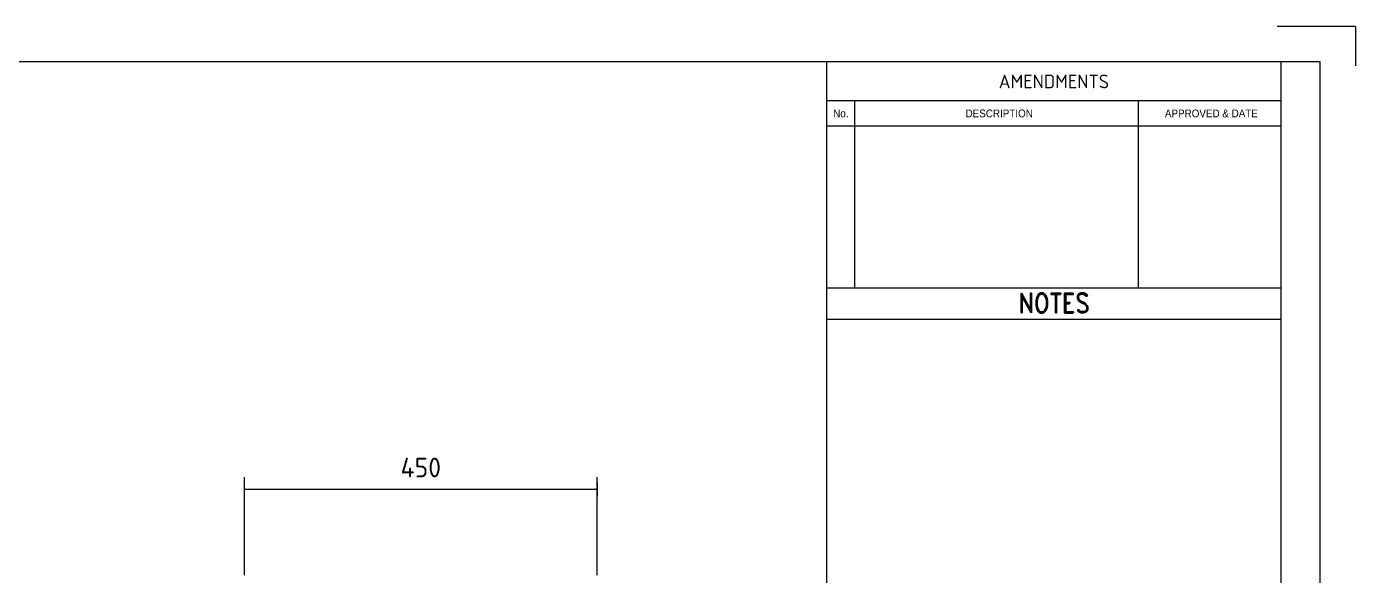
# Model space of a CAD drawing. Extents: x 0 to 420, y 0 to 297.
# Drawn here: x 250.3 to 420, y 226.9 to 297 of the extents above; entities that cross this region are included whole.
import ezdxf
from ezdxf.enums import TextEntityAlignment as Align

# ---------------------------------------------------------------- set-up
doc = ezdxf.new("R2010")
doc.units = 0
doc.layers.get('0').update_dxf_attribs({"linetype": 'CONTINUOUS'})
doc.layers.get('DEFPOINTS').update_dxf_attribs({"linetype": 'CONTINUOUS'})
for name, color, linetype in [('L18', 4, 'CONTINUOUS'), ('T25', 1, 'CONTINUOUS'), ('TBLK18', 4, 'CONTINUOUS'), ('TBLK25', 1, 'CONTINUOUS'), ('TBLK35', 3, 'CONTINUOUS'), ('TBLK50', 7, 'CONTINUOUS')]:
    doc.layers.add(name, color=color, linetype=linetype)
doc.styles.add('HELVL', font='helvl', dxfattribs={"width": 0.8})
doc.styles.add('ISO', font='iso3098b.shx')
doc.styles.add('ROMAND', font='romand')
doc.dimstyles.new('SIGNSDIM', dxfattribs={"dimtxt": 2.5, "dimasz": 0.2, "dimexe": 1.5, "dimexo": 2, "dimgap": 1.5, "dimtad": 1, "dimdec": 4, "dimlfac": 10, "dimrnd": 1, "dimdsep": 46, "dimtxsty": 'ISO', "dimblk": 'SGNDIM', "dimcen": 2.5, "dimse2": 1, "dimadec": 0, "dimazin": 0, "dimtfac": 1, "dimtdec": 4, "dimtix": 1, "dimtmove": 0, "dimatfit": 3, "dimldrblk": 'SGNDIM', "dimfxl": 1, "dimtolj": 1, "dimtzin": 0, "dimarcsym": 0})

# ---------------------------------------------------------------- blocks, each defined once
blk = doc.blocks.new('A3BBLK')
at = {"layer": 'TBLK25'}
for q in [(410, 297), (420, 292)]:
    blk.add_line((420, 297), q, dxfattribs=at)
at = {"layer": 'TBLK50'}
for p, q in [((415.5, 292.5), (13, 292.5)), ((352.5, 4.5), (352.5, 292.5)), ((415.5, 4.5), (415.5, 292.5))]:
    blk.add_line(p, q, dxfattribs=at)
blk = doc.blocks.new('a3_in_vtblk std dwg')
at = {"layer": 'TBLK35'}
blk.add_line((410.5, 37), (410.5, 292.5), dxfattribs=at)
blk.add_blockref('A3BBLK', (0, 0))
at = {"layer": 'TBLK18', "style": 'ISO'}
blk.add_attdef('MR_DIRECTORATE', text='', height=1.5, dxfattribs=at).set_placement((381.5, 68.12), align=Align.CENTER)
for tag, p in [('STREET_NAME', (355.51, 62.1)), ('SUBURB_POSTCODE', (388.49, 62.1)), ('TELEPHONE_NO.', (368.31, 59.84)), ('FAX_NO.', (393.56, 59.84))]:
    blk.add_attdef(tag, p, '', height=1.5, dxfattribs=at)
at = {"layer": 'TBLK25', "style": 'ISO'}
for tag, height, p in [('MR_BRANCH', 2, (381.5, 65.2)), ('ROAD_SECTION', 1.75, (384.5, 29.16)), ('SLK', 1.75, (384.5, 26.11)), ('CHAINAGE', 1.75, (384.5, 19.21))]:
    blk.add_attdef(tag, text='', height=height, dxfattribs=at).set_placement(p, align=Align.CENTER)
for tag, p, height in [('FILE_NUMBER', (371.77, 54.24), 2.5), ('DESIGNED_/_DRAWN', (371.77, 49.49), 2), ('VERIFIED', (371.77, 44.49), 2), ('APPROVED', (371.77, 39.49), 2), ('LOCAL_AUTHORITY', (370.48, 16.73), 1.25)]:
    blk.add_attdef(tag, p, '', height=height, dxfattribs=at)
at = {"layer": 'TBLK35', "style": 'ISO', "width": 0.9}
for tag, p in [('ROAD_PROJECT&NUMBER', (384.5, 32.23)), ('DRAWING_DESCRIPTION', (384.5, 22.29))]:
    blk.add_attdef(tag, text='', height=2.5, dxfattribs=at).set_placement(p, align=Align.CENTER)
at = {"layer": 'TBLK50', "style": 'ISO'}
blk.add_attdef('MRWA_DRG_NUMBER', (356.29, 6.08), '', height=5, dxfattribs=at)
blk = doc.blocks.new('a3_vamend')
at = {"layer": 'TBLK25'}
for p, q in [((0, -5), (-58, -5)), ((-54.43, -28.9), (-54.43, -5)), ((-18.22, -28.9), (-18.22, -5)), ((0, -8.2), (-58, -8.2)), ((0, -28.9), (-58, -28.9)), ((0, -32.9), (-58, -32.9))]:
    blk.add_line(p, q, dxfattribs=at)
at = {"layer": 'TBLK18', "style": 'HELVL', "width": 0.9}
for s, p in [('No.', (-56.21, -7.09)), ('DESCRIPTION', (-35.99, -7.09)), ('APPROVED & DATE', (-8.89, -7.09))]:
    blk.add_text(s, height=1, dxfattribs=at).set_placement(p, align=Align.CENTER)
at = {"layer": 'TBLK25', "style": 'ISO'}
blk.add_text('AMENDMENTS', height=1.75, dxfattribs=at).set_placement((-29, -3.38), align=Align.CENTER)
at = {"layer": 'TBLK25', "style": 'ROMAND', "width": 0.85}
blk.add_text('NOTES', height=2.5, dxfattribs=at).set_placement((-29, -32.06), align=Align.CENTER)
blk = doc.blocks.new('SGNDIM')
for p, q in [((0, 0), (-1, 0)), ((0, 4.5), (0, -4.5))]:
    blk.add_line(p, q)
blk = doc.blocks.new('*D46')
at = {"layer": 'DEFPOINTS', "color": 0, "transparency": 16777216}
for p in [(323.15, 237.94), (278.15, 224.94), (323.15, 224.94)]:
    blk.add_point(p, dxfattribs=at)
at = {"layer": 'T25', "color": 0, "lineweight": -2, "transparency": 16777216}
for p, q in [((278.15, 226.94), (278.15, 239.44)), ((323.15, 226.94), (323.15, 239.44)), ((278.35, 237.94), (322.95, 237.94))]:
    blk.add_line(p, q, dxfattribs=at)
at = {"layer": 'T25', "color": 0, "lineweight": -2, "transparency": 16777216, "xscale": 0.2, "yscale": 0.2, "zscale": 0.2, "rotation": 180}
blk.add_blockref('SGNDIM', (278.15, 237.94), dxfattribs=at)
at = {"layer": 'T25', "color": 0, "lineweight": -2, "transparency": 16777216, "xscale": 0.2, "yscale": 0.2, "zscale": 0.2}
blk.add_blockref('SGNDIM', (323.15, 237.94), dxfattribs=at)
at = {"layer": 'T25', "color": 0, "transparency": 16777216, "insert": (300.65, 240.69), "char_height": 2.5, "attachment_point": 5, "style": 'ISO'}
blk.add_mtext('\\A1;450', dxfattribs=at)

msp = doc.modelspace()

# ---------------------------------------------------------------- block references
at = {"layer": 'L18'}
for name, p in [('a3_in_vtblk std dwg', (0, 0)), ('a3_vamend', (410.5, 292.5))]:
    msp.add_blockref(name, p, dxfattribs=at)

# ---------------------------------------------------------------- dimensions: what is measured, and where the dimension line sits
at = {"layer": 'T25'}
dim = msp.add_linear_dim(base=(323.152689, 237.943323), p1=(278.152689, 224.943323), p2=(323.152689, 224.943323), dimstyle='SIGNSDIM', override={"dimse2": 0}, dxfattribs=at)
dim.commit()
dim.dimension.update_dxf_attribs({"geometry": '*D46', "text_midpoint": (300.652689, 240.693323)})

doc.saveas('drawing.dxf')
